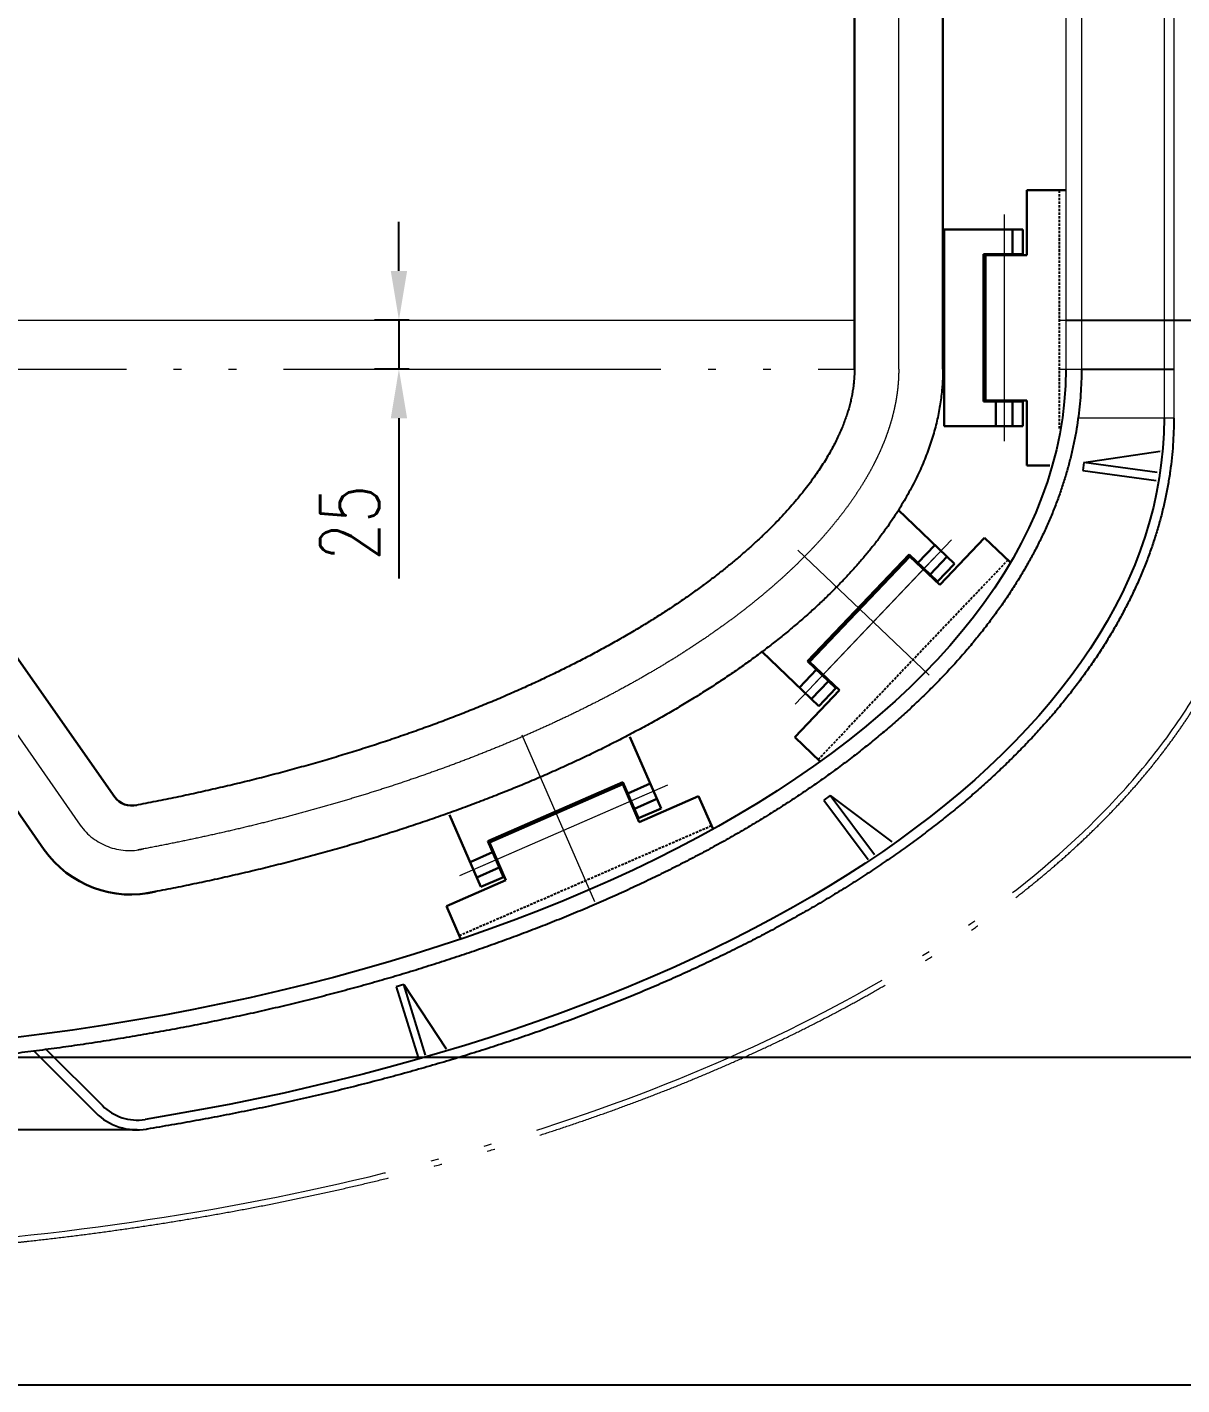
# Model space of a CAD drawing. Extents: x -14451 to -8511, y -379 to 8031.
# Drawn here: x -12610 to -12022, y 3613 to 4303 of the extents above; entities that cross this region are included whole.
import ezdxf

# ---------------------------------------------------------------- set-up
doc = ezdxf.new("R2010")
doc.units = 0
doc.header["$MEASUREMENT"] = 0
for name, pattern in [('ACAD_ISO05W100', [34, 24, -3, 0.5, -3, 0.5, -3]), ('CENTER', [50.8, 31.75, -6.35, 6.35, -6.35]), ('HIDDEN', [0.375, 0.25, -0.125])]:
    doc.linetypes.add(name, pattern=pattern)
doc.layers.get('DEFPOINTS').update_dxf_attribs({"linetype": 'CONTINUOUS'})
doc.layers.add('3轮廓', color=7, linetype='CONTINUOUS')
doc.layers.add('7虚线', color=1, linetype='HIDDEN')
for name, color, linetype, lineweight in [('中心线', 3, 'CENTER', 18), ('双点划线', 6, 'ACAD_ISO05W100', 18), ('细实线', 5, 'CONTINUOUS', 18), ('轮廓线', 7, 'CONTINUOUS', 30)]:
    doc.layers.add(name, color=color, linetype=linetype, lineweight=lineweight)
doc.styles.add('样式 2', font='ROMANS.shx', dxfattribs={"width": 0.75, "bigfont": 'hmhz.shx'})
doc.dimstyles.new('1-4 装配总图', dxfattribs={"dimscale": 4, "dimtxt": 3, "dimasz": 2.5, "dimexe": 1.25, "dimexo": 0, "dimgap": 1, "dimtad": 1, "dimdec": 0, "dimdsep": 46, "dimtxsty": '样式 2', "dimcen": 2.5, "dimclrd": 256, "dimclre": 256, "dimclrt": 256, "dimadec": 0, "dimazin": 0, "dimtfac": 1, "dimtdec": 0, "dimtmove": 0, "dimatfit": 1, "dimfxl": 1, "dimtfill": 1, "dimtfillclr": 256, "dimlwd": -1, "dimarcsym": 0})

# ---------------------------------------------------------------- blocks, each defined once
blk = doc.blocks.new('*D80')
at = {"layer": '3轮廓', "color": 5, "lineweight": -2}
for p, q in [((-12081.19, 5154.43), (-11600.27, 5154.43)), ((-12081.19, 4154.43), (-11600.27, 4154.43))]:
    blk.add_line(p, q, dxfattribs=at)
at = {"layer": '3轮廓', "color": 5}
blk.add_line((-11612.77, 5129.43), (-11612.77, 4179.43), dxfattribs=at)
for points in [[(-11608.61, 5129.43), (-11616.94, 5129.43), (-11612.77, 5154.43)], [(-11616.94, 4179.43), (-11608.61, 4179.43), (-11612.77, 4154.43)]]:
    blk.add_solid(points, dxfattribs=at)
at = {"layer": 'DEFPOINTS', "color": 0}
for p in [(-12081.19, 5154.43), (-12081.19, 4154.43), (-11612.77, 4154.43)]:
    blk.add_point(p, dxfattribs=at)
at = {"layer": '3轮廓', "color": 5, "insert": (-11637.77, 4654.43), "char_height": 30, "attachment_point": 5, "rotation": 90, "style": '样式 2'}
blk.add_mtext('1000', dxfattribs=at)
blk = doc.blocks.new('*D85')
at = {"layer": '3轮廓', "color": 5, "lineweight": -2}
for p, q in [((-12728.9, 6930.73), (-11444.18, 6930.73)), ((-13029.97, 3612.7), (-11444.18, 3612.7))]:
    blk.add_line(p, q, dxfattribs=at)
at = {"layer": '3轮廓', "color": 5}
blk.add_line((-11456.68, 6905.73), (-11456.68, 3637.7), dxfattribs=at)
for points in [[(-11452.51, 6905.73), (-11460.85, 6905.73), (-11456.68, 6930.73)], [(-11460.85, 3637.7), (-11452.51, 3637.7), (-11456.68, 3612.7)]]:
    blk.add_solid(points, dxfattribs=at)
at = {"layer": 'DEFPOINTS', "color": 0}
for p in [(-12728.9, 6930.73), (-13029.97, 3612.7), (-11456.68, 3612.7)]:
    blk.add_point(p, dxfattribs=at)
at = {"layer": '3轮廓', "color": 5, "insert": (-11481.68, 5271.71), "char_height": 30, "attachment_point": 5, "rotation": 90, "style": '样式 2'}
blk.add_mtext('~3450', dxfattribs=at)
blk = doc.blocks.new('*D93')
at = {"layer": '3轮廓', "color": 5, "lineweight": -2}
for p, q in [((-12073.19, 4754.43), (-11725.07, 4754.43)), ((-11978.19, 4154.43), (-11725.07, 4154.43))]:
    blk.add_line(p, q, dxfattribs=at)
at = {"layer": '3轮廓', "color": 5}
blk.add_line((-11737.57, 4729.43), (-11737.57, 4179.43), dxfattribs=at)
for points in [[(-11733.4, 4729.43), (-11741.73, 4729.43), (-11737.57, 4754.43)], [(-11741.73, 4179.43), (-11733.4, 4179.43), (-11737.57, 4154.43)]]:
    blk.add_solid(points, dxfattribs=at)
at = {"layer": 'DEFPOINTS', "color": 0}
for p in [(-12073.19, 4754.43), (-11978.19, 4154.43), (-11737.57, 4154.43)]:
    blk.add_point(p, dxfattribs=at)
at = {"layer": '3轮廓', "color": 5, "insert": (-11762.57, 4454.43), "char_height": 30, "attachment_point": 5, "rotation": 90, "style": '样式 2', "bg_fill": 3, "box_fill_scale": 1.25, "bg_fill_color": 256, "bg_fill_true_color": 13158600, "bg_fill_transparency": 0}
blk.add_mtext('600', dxfattribs=at)
blk = doc.blocks.new('*D96')
at = {"layer": '3轮廓', "color": 5}
for p, q in [((-12420.5, 4179.43), (-12420.5, 4204.43)), ((-12420.5, 4154.43), (-12420.5, 4129.43)), ((-12420.5, 4104.43), (-12420.5, 4023))]:
    blk.add_line(p, q, dxfattribs=at)
at = {"layer": '3轮廓', "color": 5, "lineweight": -2}
for p, q in [((-12415.28, 4154.43), (-12433, 4154.43)), ((-12415.28, 4129.43), (-12433, 4129.43))]:
    blk.add_line(p, q, dxfattribs=at)
at = {"layer": '3轮廓', "color": 5}
for points in [[(-12424.66, 4179.43), (-12416.33, 4179.43), (-12420.5, 4154.43)], [(-12416.33, 4104.43), (-12424.66, 4104.43), (-12420.5, 4129.43)]]:
    blk.add_solid(points, dxfattribs=at)
at = {"layer": 'DEFPOINTS', "color": 0}
for p in [(-12415.28, 4154.43), (-12420.5, 4129.43), (-12415.28, 4129.43)]:
    blk.add_point(p, dxfattribs=at)
at = {"layer": '3轮廓', "color": 5, "insert": (-12445.5, 4051.21), "char_height": 30, "attachment_point": 5, "rotation": 90, "style": '样式 2', "bg_fill": 3, "box_fill_scale": 1.25, "bg_fill_color": 256, "bg_fill_true_color": 13158600, "bg_fill_transparency": 0}
blk.add_mtext('25', dxfattribs=at)
blk = doc.blocks.new('*D97')
at = {"layer": '3轮廓', "color": 5, "lineweight": -2}
for p, q in [((-12026.19, 4154.43), (-11600.27, 4154.43)), ((-12781.19, 3779.43), (-11600.27, 3779.43))]:
    blk.add_line(p, q, dxfattribs=at)
at = {"layer": '3轮廓', "color": 5}
blk.add_line((-11612.77, 3804.43), (-11612.77, 4129.43), dxfattribs=at)
for points in [[(-11608.61, 4129.43), (-11616.94, 4129.43), (-11612.77, 4154.43)], [(-11616.94, 3804.43), (-11608.61, 3804.43), (-11612.77, 3779.43)]]:
    blk.add_solid(points, dxfattribs=at)
at = {"layer": 'DEFPOINTS', "color": 0}
for p in [(-12026.19, 4154.43), (-11612.77, 4154.43), (-12781.19, 3779.43)]:
    blk.add_point(p, dxfattribs=at)
at = {"layer": '3轮廓', "color": 5, "insert": (-11637.77, 3966.93), "char_height": 30, "attachment_point": 5, "rotation": 90, "style": '样式 2', "bg_fill": 3, "box_fill_scale": 1.25, "bg_fill_color": 256, "bg_fill_true_color": 13158600, "bg_fill_transparency": 0}
blk.add_mtext('375', dxfattribs=at)

msp = doc.modelspace()

# ---------------------------------------------------------------- linework, layer by layer
at = {"layer": '3轮廓'}
for p, q in [((-12073.19301, 4129.42805), (-12026.19301, 4129.42805)), ((-12071.93239, 4081.9155), (-12033.14011, 4087.72245)), ((-12071.93239, 4081.9155), (-12072.47116, 4077.95195)), ((-12072.47116, 4077.95195), (-12035.15766, 4072.87992)), ((-12034.6189, 4076.84347), (-12071.93239, 4081.9155)), ((-12201.09132, 3912.49337), (-12204.28998, 3910.09159)), ((-12204.28998, 3910.09159), (-12181.67918, 3879.97889)), ((-12178.48052, 3882.38068), (-12201.09132, 3912.49337)), ((-12201.09132, 3912.49337), (-12169.70098, 3888.973)), ((-12418.05125, 3816.34999), (-12421.87215, 3815.16647)), ((-12421.87215, 3815.16647), (-12410.73032, 3779.1959)), ((-12406.90942, 3780.37942), (-12418.05125, 3816.34999)), ((-12418.05125, 3816.34999), (-12396.42197, 3783.62789)), ((-12606.19301, 3782.47607), (-12574.91886, 3751.20192)), ((-12599.93957, 3783.29369), (-12571.38332, 3754.73745)), ((-12553.70565, 3742.41512), (-12642.01158, 3742.41512))]:
    msp.add_line(p, q, dxfattribs=at)
for radius in [30, 25]:
    msp.add_arc((-12553.70565, 3772.41512), radius, 225, 279.21590163, dxfattribs=at)
at = {"layer": '3轮廓', "extrusion": (0, 0, -1)}
for centre, major_axis, end_param in [((-12781.19301, 4129.4281), (-700, 0), 4.594527131), ((-12781.19301, 4104.4281), (-750, 0), 4.39861033)]:
    msp.add_ellipse(centre, major_axis=major_axis, ratio=0.5, start_param=3.141592654, end_param=end_param, dxfattribs=at)
at = {"layer": '3轮廓'}
for points, knots in [([(-12073.19301, 4129.4281), (-12073.19301, 4127.29862), (-12073.26741, 4123.03761), (-12073.60209, 4116.64996), (-12074.15964, 4110.26767), (-12074.93969, 4103.89353), (-12075.94173, 4097.53017), (-12077.16511, 4091.18018), (-12078.60906, 4084.8461), (-12080.27269, 4078.5304), (-12082.15501, 4072.23549), (-12084.25493, 4065.96367), (-12086.57127, 4059.7172), (-12089.10277, 4053.49824), (-12091.84811, 4047.30887), (-12094.80592, 4041.15109), (-12097.97475, 4035.02684), (-12101.35313, 4028.938), (-12104.93954, 4022.88636), (-12108.73243, 4016.87367), (-12112.7302, 4010.90163), (-12116.93125, 4004.97188), (-12121.33392, 3999.08602), (-12125.93654, 3993.24563), (-12130.73741, 3987.45224), (-12135.7348, 3981.70734), (-12140.92695, 3976.01243), (-12146.31207, 3970.36896), (-12151.88834, 3964.77837), (-12157.65392, 3959.24208), (-12163.60692, 3953.7615), (-12169.74541, 3948.33801), (-12176.06745, 3942.97301), (-12182.57105, 3937.66785), (-12189.25417, 3932.4239), (-12196.11475, 3927.2425), (-12203.15068, 3922.125), (-12210.35981, 3917.07271), (-12217.73994, 3912.08695), (-12225.28883, 3907.16903), (-12233.00423, 3902.32025), (-12240.88379, 3897.54188), (-12248.92516, 3892.83519), (-12257.12592, 3888.20145), (-12265.48363, 3883.64189), (-12273.99579, 3879.15775), (-12282.65985, 3874.75024), (-12291.47324, 3870.42057), (-12300.43332, 3866.16991), (-12309.53744, 3861.99943), (-12318.78286, 3857.91028), (-12328.16685, 3853.9036), (-12337.6866, 3849.9805), (-12347.33929, 3846.14206), (-12357.12202, 3842.38937), (-12367.03189, 3838.72347), (-12377.06595, 3835.1454), (-12387.22119, 3831.65617), (-12397.49459, 3828.25675), (-12407.88309, 3824.94813), (-12418.38358, 3821.73123), (-12428.99292, 3818.60698), (-12439.70796, 3815.57626), (-12450.52547, 3812.63994), (-12461.44223, 3809.79887), (-12472.45498, 3807.05386), (-12483.56042, 3804.4057), (-12494.75522, 3801.85515), (-12506.03603, 3799.40294), (-12517.39948, 3797.0498), (-12528.84215, 3794.79638), (-12540.36062, 3792.64336), (-12551.95144, 3790.59135), (-12563.61113, 3788.64095), (-12575.33619, 3786.79273), (-12587.1231, 3785.04722), (-12598.96833, 3783.40493), (-12610.86832, 3781.86634), (-12622.8195, 3780.4319), (-12634.81827, 3779.10202), (-12646.86105, 3777.8771), (-12658.9442, 3776.75749), (-12671.06409, 3775.74352), (-12683.2171, 3774.83548), (-12692.49375, 3774.2249), (-12697.7184, 3773.91076), (-12698.8806, 3773.84235)], [0, 0, 0, 0, 6.388426086, 12.781921142, 19.185538277, 25.604299004, 32.043177745, 38.50708671, 45.000861268, 51.529245918, 58.096880981, 64.708290114, 71.367868738, 78.079873459, 84.848412544, 91.677437505, 98.570735809, 105.531924727, 112.564446312, 119.671563475, 126.856357123, 134.121724293, 141.470377223, 148.904843291, 156.427465723, 164.040405013, 171.745640952, 179.544975201, 187.440034312, 195.432273149, 203.522978605, 211.713273588, 220.004121191, 228.396329008, 236.89055355, 245.487304711, 254.186950264, 262.989720347, 271.89571192, 280.904893165, 290.017107827, 299.232079461, 308.5494156, 317.968611811, 327.489055658, 337.110030541, 346.830719442, 356.65020854, 366.567490732, 376.581469034, 386.690959875, 396.894696292, 407.191331014, 417.579439458, 428.057522619, 438.624009879, 449.277261728, 460.015572391, 470.837172395, 481.740231046, 492.72285884, 503.783109814, 514.918983822, 526.128428761, 537.409342736, 548.759576177, 560.176933901, 571.659177133, 583.20402548, 594.809158869, 606.472219441, 618.190813414, 629.962512916, 641.78485778, 653.655357314, 665.571492052, 677.530715466, 689.530455669, 701.568117092, 713.641082141, 725.746712838, 737.882352448, 750.045327088, 762.232947326, 774.44250977, 777.935138514, 777.935138514, 777.935138514, 777.935138514]), ([(-12188.69301, 4129.4281), (-12188.69301, 4128.6491), (-12188.72007, 4127.08696), (-12188.84225, 4124.73663), (-12189.04753, 4122.36798), (-12189.33838, 4119.97229), (-12189.71813, 4117.54126), (-12190.19093, 4115.0672), (-12190.76166, 4112.54312), (-12191.43577, 4109.96281), (-12192.21921, 4107.32095), (-12193.11827, 4104.61308), (-12194.13948, 4101.83571), (-12195.28948, 4098.98623), (-12196.57491, 4096.06298), (-12198.00233, 4093.06511), (-12199.57806, 4089.99264), (-12201.3082, 4086.84633), (-12203.1985, 4083.62762), (-12205.25432, 4080.3386), (-12207.48062, 4076.98187), (-12209.88189, 4073.56055), (-12212.46216, 4070.07812), (-12215.225, 4066.53844), (-12218.1735, 4062.94561), (-12221.31029, 4059.30396), (-12224.63755, 4055.61798), (-12228.15701, 4051.89227), (-12231.87001, 4048.1315), (-12235.77746, 4044.34038), (-12239.87992, 4040.52361), (-12244.17761, 4036.68587), (-12248.6704, 4032.8318), (-12253.35787, 4028.96597), (-12258.23932, 4025.09286), (-12263.3138, 4021.21684), (-12268.58009, 4017.34222), (-12274.03679, 4013.47316), (-12279.68229, 4009.6137), (-12285.51477, 4005.7678), (-12291.53228, 4001.93925), (-12297.73268, 3998.13174), (-12304.11373, 3994.34883), (-12310.67303, 3990.59397), (-12317.40807, 3986.87048), (-12324.31624, 3983.18156), (-12331.39483, 3979.53029), (-12338.64103, 3975.91964), (-12346.05197, 3972.35249), (-12353.62467, 3968.83158), (-12361.35611, 3965.35956), (-12369.2432, 3961.93898), (-12377.28278, 3958.57231), (-12385.47164, 3955.26188), (-12393.80652, 3952.00998), (-12402.28411, 3948.81879), (-12410.90106, 3945.69038), (-12419.65397, 3942.62678), (-12428.53942, 3939.62992), (-12437.55393, 3936.70165), (-12446.694, 3933.84375), (-12455.9561, 3931.05793), (-12465.33666, 3928.34581), (-12474.83208, 3925.70897), (-12484.43875, 3923.14891), (-12494.15301, 3920.66707), (-12503.9712, 3918.26481), (-12513.88963, 3915.94345), (-12523.90457, 3913.70424), (-12534.01229, 3911.54837), (-12544.20904, 3909.47698), (-12551.13366, 3908.13958), (-12554.65578, 3907.47714), (-12554.74711, 3907.45997)], [0, 0, 0, 0, 2.336985432, 4.686028315, 7.059162439, 9.468139183, 11.924469512, 14.439268616, 17.023207952, 19.686439803, 22.438546697, 25.288498337, 28.244621894, 31.314583391, 34.505379977, 37.823341914, 41.274143105, 44.86281884, 48.593789436, 52.470888439, 56.497394172, 60.676063477, 65.009166691, 69.498522966, 74.145535265, 78.951224435, 83.916261944, 89.041000949, 94.325505489, 99.769577656, 105.372782697, 111.134472045, 117.053804307, 123.129764304, 129.361180239, 135.746739132, 142.285000626, 148.974409306, 155.813305651, 162.799935748, 169.932459889, 177.20896017, 184.627447183, 192.185865922, 199.882100975, 207.7139811, 215.679283244, 223.775736089, 232.001023173, 240.35278565, 248.828624726, 257.426103825, 266.142750517, 274.976058239, 283.923487844, 292.982469001, 302.150401463, 311.424656235, 320.802576645, 330.281479341, 339.858655229, 349.531370352, 359.296866731, 369.152363172, 379.095056042, 389.122120027, 399.23070887, 409.417956103, 419.680975764, 430.016863112, 440.422695337, 450.895532276, 451.174294227, 451.174294227, 451.174294227, 451.174294227]), ([(-12143.69301, 4129.4281), (-12143.69301, 4128.13039), (-12143.738, 4125.53163), (-12143.94064, 4121.63063), (-12144.27929, 4117.72047), (-12144.75531, 4113.79691), (-12145.37055, 4109.85585), (-12146.1273, 4105.89361), (-12147.02824, 4101.90687), (-12148.07637, 4097.89278), (-12149.27494, 4093.84901), (-12150.62738, 4089.77372), (-12152.13724, 4085.66562), (-12153.8081, 4081.52396), (-12155.6435, 4077.34849), (-12157.64693, 4073.13949), (-12159.82171, 4068.89769), (-12162.17101, 4064.62427), (-12164.69775, 4060.3208), (-12167.40462, 4055.98921), (-12170.29405, 4051.63175), (-12173.36817, 4047.25093), (-12176.62882, 4042.8495), (-12180.07755, 4038.43041), (-12183.71559, 4033.99675), (-12187.54389, 4029.55173), (-12191.56313, 4025.09865), (-12195.77368, 4020.64088), (-12200.17568, 4016.18182), (-12204.76897, 4011.72487), (-12209.55321, 4007.27346), (-12214.52778, 4002.83095), (-12219.69187, 3998.40072), (-12225.04449, 3993.98606), (-12230.58443, 3989.59022), (-12236.31033, 3985.21641), (-12242.22066, 3980.86773), (-12248.31375, 3976.54724), (-12254.58779, 3972.25792), (-12261.04083, 3968.00265), (-12267.67081, 3963.78427), (-12274.47557, 3959.6055), (-12281.45283, 3955.46901), (-12288.60023, 3951.37738), (-12295.91532, 3947.3331), (-12303.39555, 3943.33859), (-12311.03831, 3939.39622), (-12318.84093, 3935.50823), (-12326.80065, 3931.67685), (-12334.91466, 3927.90418), (-12343.18008, 3924.19229), (-12351.594, 3920.54317), (-12360.15342, 3916.95874), (-12368.85533, 3913.44085), (-12377.69665, 3909.99131), (-12386.67426, 3906.61184), (-12395.78501, 3903.30412), (-12405.02568, 3900.06975), (-12414.39306, 3896.91031), (-12423.88385, 3893.82729), (-12433.49476, 3890.82213), (-12443.22244, 3887.89624), (-12453.06353, 3885.05094), (-12463.01461, 3882.28754), (-12473.07227, 3879.60727), (-12483.23303, 3877.01133), (-12493.49343, 3874.50085), (-12503.84995, 3872.07693), (-12514.29905, 3869.74063), (-12524.83718, 3867.49294), (-12535.46077, 3865.33482), (-12543.79212, 3863.72571), (-12548.58095, 3862.83242), (-12549.79709, 3862.60759)], [0, 0, 0, 0, 3.893135341, 7.795595239, 11.71656076, 15.665165321, 19.650298059, 23.68061645, 27.76446643, 31.909847218, 36.124370082, 40.415229115, 44.78917823, 49.252515991, 53.811077271, 58.470231296, 63.234885307, 68.109493053, 73.098067292, 78.204195486, 83.431057934, 88.781447619, 94.257791148, 99.862170237, 105.596343282, 111.461766642, 117.459615328, 123.590802889, 129.856000317, 136.25565388, 142.7900018, 149.459089776, 156.262785332, 163.20079103, 170.272656591, 177.477789974, 184.815467473, 192.284842915, 199.884956, 207.61473989, 215.473028068, 223.458560578, 231.569989672, 239.805884939, 248.164737964, 256.644966566, 265.244918665, 273.962875806, 282.797056393, 291.745618656, 300.806663385, 309.978236455, 319.258331168, 328.644890437, 338.135808824, 347.728934454, 357.422070819, 367.212978486, 377.099376713, 387.078945006, 397.149324592, 407.308119848, 417.552899677, 427.881198835, 438.290519228, 448.77833117, 459.342074613, 469.979160356, 480.686971229, 491.462863256, 502.304166805, 513.208187727, 516.918416966, 516.918416966, 516.918416966, 516.918416966]), ([(-12026.19301, 4104.4281), (-12026.19301, 4102.18806), (-12026.27128, 4097.7057), (-12026.62336, 4090.98596), (-12027.20996, 4084.27122), (-12028.03077, 4077.56411), (-12029.08536, 4070.86707), (-12030.37319, 4064.18259), (-12031.89363, 4057.51309), (-12033.64591, 4050.86092), (-12035.6292, 4044.22843), (-12037.84255, 4037.6179), (-12040.28495, 4031.03153), (-12042.95531, 4024.47151), (-12045.85246, 4017.93995), (-12048.97516, 4011.43891), (-12052.32214, 4004.97042), (-12055.89205, 3998.53645), (-12059.68347, 3992.13892), (-12063.69498, 3985.77971), (-12067.92506, 3979.46068), (-12072.37218, 3973.18364), (-12077.03475, 3966.95037), (-12081.91113, 3960.76262), (-12086.99966, 3954.62213), (-12092.29861, 3948.5306), (-12097.80621, 3942.48971), (-12103.52067, 3936.50113), (-12109.44013, 3930.5665), (-12115.56268, 3924.68745), (-12121.88639, 3918.8656), (-12128.40925, 3913.10253), (-12135.12924, 3907.39984), (-12142.04426, 3901.75909), (-12149.15218, 3896.18183), (-12156.45081, 3890.66962), (-12163.93791, 3885.22396), (-12171.61121, 3879.84638), (-12179.46837, 3874.53838), (-12187.507, 3869.30142), (-12195.72467, 3864.13699), (-12204.11889, 3859.04652), (-12212.68713, 3854.03146), (-12221.42681, 3849.09322), (-12230.33529, 3844.23319), (-12239.4099, 3839.45277), (-12248.64789, 3834.7533), (-12258.0465, 3830.13613), (-12267.6029, 3825.60259), (-12277.31421, 3821.15397), (-12287.17751, 3816.79155), (-12297.18985, 3812.51658), (-12307.3482, 3808.33031), (-12317.64952, 3804.23395), (-12328.09071, 3800.22867), (-12338.66863, 3796.31565), (-12349.3801, 3792.49602), (-12360.22189, 3788.7709), (-12371.19075, 3785.14137), (-12382.28337, 3781.60849), (-12393.49641, 3778.1733), (-12404.8265, 3774.8368), (-12416.27023, 3771.59998), (-12427.82414, 3768.46378), (-12439.48476, 3765.42912), (-12451.24858, 3762.4969), (-12463.11204, 3759.66798), (-12475.07157, 3756.9432), (-12487.12357, 3754.32336), (-12499.2644, 3751.80923), (-12511.49039, 3749.40156), (-12523.79787, 3747.10106), (-12536.1831, 3744.90841), (-12544.5627, 3743.5067), (-12548.81016, 3742.8171), (-12548.901, 3742.80236)], [0, 0, 0, 0, 6.720120135, 13.445898437, 20.18297333, 26.936943971, 33.713351144, 40.517658782, 47.355236297, 54.231341885, 61.151106961, 68.119521833, 75.141422715, 82.221480158, 89.364188917, 96.573859292, 103.854609908, 111.210361914, 118.64483455, 126.161541985, 133.76379138, 141.454682039, 149.237105584, 157.113747028, 165.087086642, 173.159402527, 181.332773773, 189.609084128, 197.990026077, 206.477105254, 215.071645118, 223.774791818, 232.587519202, 241.510633905, 250.544780478, 259.690446529, 268.947967824, 278.317533344, 287.799190262, 297.392848827, 307.09828714, 316.915155818, 326.842982531, 336.88117641, 347.029032324, 357.285735026, 367.650363161, 378.121893151, 388.699202945, 399.381075641, 410.166203, 421.053188824, 432.040552232, 443.126730826, 454.310083752, 465.588894661, 476.961374577, 488.425664675, 499.979838979, 511.621906971, 523.349816134, 535.161454418, 547.05465264, 559.027186828, 571.076780492, 583.201106855, 595.397791022, 607.664412106, 619.998505303, 632.397563934, 644.85904144, 657.380353339, 669.958879159, 682.59196433, 682.868049816, 682.868049816, 682.868049816, 682.868049816])]:
    msp.add_open_spline(points, degree=3, knots=knots, dxfattribs=at)
at = {"layer": '7虚线', "ltscale": 5}
for p, q in [((-12084.56192, 4220.4281), (-12084.56192, 4099.03713)), ((-12110.65581, 4032.24928), (-12207.20506, 3930.86761)), ((-12261.43784, 3897.07077), (-12389.78639, 3841.15432))]:
    msp.add_line(p, q, dxfattribs=at)
at = {"layer": '中心线', "ltscale": 20}
msp.add_line((-12166.19301, 4129.4281), (-12166.19301, 4656.04354), dxfattribs=at)
at = {"layer": '中心线', "ltscale": 10}
for p, q in [((-12112.56192, 4208.11802), (-12112.56192, 4092.73817)), ((-12112.56192, 4195.46273), (-12112.56192, 4105.39346)), ((-12139.38153, 4042.60654), (-12218.9518, 3959.05367)), ((-12148.10909, 4033.44215), (-12210.22424, 3968.21806)), ((-12673.03339, 4027.01368), (-12582.68004, 3897.48577)), ((-12283.88458, 3917.77303), (-12389.66198, 3871.68995)), ((-12295.48664, 3912.71847), (-12378.05993, 3876.74451))]:
    msp.add_line(p, q, dxfattribs=at)
at = {"layer": '中心线', "ltscale": 5}
for p, q in [((-12217.54686, 4037.38089), (-12150.65749, 3973.67983)), ((-12357.94165, 3943.32058), (-12321.04922, 3858.63905))]:
    msp.add_line(p, q, dxfattribs=at)
at = {"layer": '中心线', "ltscale": 10}
msp.add_arc((-12557.6258, 3915.22995), 30.70131, 215.30729251, 283.31339341, dxfattribs=at)
at = {"layer": '中心线', "ltscale": 20}
msp.add_open_spline([(-12166.19301, 4129.4281), (-12166.19301, 4128.38974), (-12166.22904, 4126.30929), (-12166.39144, 4123.18363), (-12166.66341, 4120.04423), (-12167.04684, 4116.8846), (-12167.54434, 4113.69856), (-12168.15912, 4110.48041), (-12168.89495, 4107.22499), (-12169.75607, 4103.9278), (-12170.74707, 4100.58498), (-12171.87282, 4097.1934), (-12173.13836, 4093.75066), (-12174.54879, 4090.25509), (-12176.10921, 4086.70573), (-12177.82463, 4083.1023), (-12179.69989, 4079.44517), (-12181.7396, 4075.7353), (-12183.94812, 4071.97421), (-12186.32947, 4068.1639), (-12188.88734, 4064.30681), (-12191.62503, 4060.40574), (-12194.54549, 4056.46381), (-12197.65127, 4052.48442), (-12200.94454, 4048.47118), (-12204.42709, 4044.42784), (-12208.10034, 4040.35832), (-12211.96535, 4036.26658), (-12216.02284, 4032.15666), (-12220.27322, 4028.03263), (-12224.71657, 4023.89853), (-12229.35269, 4019.75841), (-12234.18114, 4015.61626), (-12239.20118, 4011.47601), (-12244.41188, 4007.34154), (-12249.81206, 4003.21663), (-12255.40038, 3999.10497), (-12261.17527, 3995.0102), (-12267.13504, 3990.93581), (-12273.2778, 3986.88523), (-12279.60154, 3982.86176), (-12286.10413, 3978.86862), (-12292.78328, 3974.90892), (-12299.63663, 3970.98568), (-12306.66169, 3967.10179), (-12313.85589, 3963.26008), (-12321.21657, 3959.46325), (-12328.74098, 3955.71394), (-12336.42631, 3952.01467), (-12344.26966, 3948.36788), (-12352.2681, 3944.77592), (-12360.4186, 3941.24108), (-12368.7181, 3937.76552), (-12377.16349, 3934.35137), (-12385.75158, 3931.00065), (-12394.47919, 3927.71531), (-12403.34303, 3924.49725), (-12412.33983, 3921.34827), (-12421.46624, 3918.27012), (-12430.71889, 3915.26447), (-12440.09438, 3912.33294), (-12449.58927, 3909.47708), (-12459.20009, 3906.69838), (-12468.92335, 3903.99826), (-12478.75551, 3901.37809), (-12488.69302, 3898.8392), (-12498.73232, 3896.38283), (-12508.86979, 3894.01019), (-12519.10181, 3891.72243), (-12529.42474, 3889.52066), (-12539.83491, 3887.4059), (-12547.85285, 3885.85733), (-12552.39908, 3885.00835), (-12553.4433, 3884.81487)], degree=3, knots=[0, 0, 0, 0, 3.115060386, 6.240811777, 9.3878616, 12.566652251, 15.787383785, 19.059942532, 22.393837189, 25.798143508, 29.281458386, 32.851863721, 36.516900057, 40.283549684, 44.158228616, 48.146786597, 52.254514197, 56.486155937, 60.845928353, 65.337541951, 69.964226041, 74.728755536, 79.633478907, 84.680346589, 89.87093926, 95.206495525, 100.687938622, 106.315901905, 112.090752889, 118.012615753, 124.081392234, 130.296780896, 136.658294805, 143.165277652, 149.8169184, 156.612264538, 163.550234035, 170.629626095, 177.849130811, 185.207337804, 192.702743963, 200.333760359, 208.098718412, 215.995875415, 224.023419454, 232.179473818, 240.462100939, 248.869305932, 257.399039768, 266.049202138, 274.81764404, 283.702170124, 292.700540827, 301.810474322, 311.029648319, 320.355701712, 329.786236126, 339.318817345, 348.950976664, 358.680212158, 368.503989895, 378.419745085, 388.424883189, 398.516780988, 408.69278762, 418.950225583, 429.286391726, 439.698558214, 450.183973481, 460.739863168, 471.363431056, 482.051859986, 485.237830214, 485.237830214, 485.237830214, 485.237830214], dxfattribs=at)
at = {"layer": '双点划线', "color": 6, "linetype": 'ACAD_ISO05W100', "ltscale": 8}
for p, q in [((-12751.19301, 4129.4281), (-12188.69301, 4129.4281)), ((-12143.69301, 4129.4281), (-12143.06192, 4129.4281)), ((-12084.56192, 4129.4281), (-12073.19301, 4129.4281)), ((-12026.19301, 4104.4281), (-12074.90292, 4104.4281))]:
    msp.add_line(p, q, dxfattribs=at)
msp.add_ellipse((-12781.19301, 4079.4281), major_axis=(800, 0), ratio=0.5, start_param=4.919822646, end_param=6.283185307, dxfattribs=at)
msp.add_open_spline([(-12614.79206, 3685.15979), (-12612.74566, 3685.37694), (-12606.17632, 3686.08749), (-12595.10529, 3687.35801), (-12581.60167, 3689.03155), (-12568.15789, 3690.82204), (-12554.778, 3692.72896), (-12541.46601, 3694.75174), (-12528.2259, 3696.88977), (-12515.06165, 3699.14242), (-12501.97719, 3701.50903), (-12488.97645, 3703.98888), (-12476.06333, 3706.58126), (-12463.24169, 3709.28538), (-12450.51538, 3712.10045), (-12437.8882, 3715.02564), (-12425.36394, 3718.06008), (-12412.94635, 3721.20286), (-12400.63915, 3724.45307), (-12388.44602, 3727.80974), (-12376.3706, 3731.27189), (-12364.41653, 3734.83848), (-12352.58736, 3738.50847), (-12340.88665, 3742.28078), (-12329.31789, 3746.1543), (-12317.88455, 3750.12788), (-12306.59003, 3754.20036), (-12295.43773, 3758.37054), (-12284.43098, 3762.6372), (-12273.57306, 3766.99908), (-12262.86722, 3771.45492), (-12252.31667, 3776.00341), (-12241.92456, 3780.64321), (-12231.69399, 3785.37298), (-12221.62802, 3790.19133), (-12211.72966, 3795.09687), (-12202.00188, 3800.08816), (-12192.44757, 3805.16376), (-12183.0696, 3810.32219), (-12173.87078, 3815.56197), (-12164.85385, 3820.88158), (-12156.02152, 3826.27949), (-12147.37643, 3831.75413), (-12138.92119, 3837.30394), (-12130.65831, 3842.92732), (-12122.5903, 3848.62266), (-12114.71957, 3854.38833), (-12107.04851, 3860.22269), (-12099.57942, 3866.12406), (-12092.31458, 3872.09077), (-12085.25619, 3878.12113), (-12078.4064, 3884.2134), (-12071.76731, 3890.36588), (-12065.34095, 3896.5768), (-12059.12932, 3902.84441), (-12053.13434, 3909.16693), (-12047.35789, 3915.54256), (-12041.80179, 3921.9695), (-12036.4678, 3928.44589), (-12031.35764, 3934.96991), (-12026.47295, 3941.53967), (-12021.81535, 3948.1533), (-12017.38638, 3954.80886), (-12013.18753, 3961.50443), (-12009.22023, 3968.23804), (-12005.48586, 3975.0077), (-12001.98573, 3981.8114), (-11998.72109, 3988.64708), (-11995.69315, 3995.51266), (-11992.90302, 4002.40602), (-11990.35176, 4009.32502), (-11988.04035, 4016.26747), (-11985.9697, 4023.23115), (-11984.14063, 4030.21381), (-11982.55389, 4037.21316), (-11981.21013, 4044.22687), (-11980.10991, 4051.25262), (-11979.2537, 4058.28801), (-11978.64185, 4065.33068), (-11978.27464, 4072.37811), (-11978.19301, 4077.07892), (-11978.19301, 4079.4281)], degree=3, knots=[1140.251661783, 1140.251661783, 1140.251661783, 1140.251661783, 1146.425295752, 1160.074536608, 1173.682273038, 1187.245545265, 1200.761418334, 1214.226983924, 1227.639362174, 1240.995703526, 1254.293190605, 1267.529040113, 1280.70050476, 1293.804875216, 1306.839482107, 1319.801698038, 1332.688939659, 1345.498669767, 1358.228399457, 1370.875690316, 1383.438156674, 1395.913467897, 1408.299350751, 1420.593591818, 1432.794039983, 1444.898608989, 1456.905280061, 1468.812104625, 1480.617207089, 1492.318787731, 1503.915125673, 1515.404581952, 1526.785602707, 1538.056722458, 1549.216567519, 1560.263859522, 1571.197419065, 1582.016169501, 1592.71914085, 1603.305473863, 1613.774424221, 1624.125366884, 1634.357800582, 1644.471352464, 1654.46578288, 1664.340990319, 1674.097016473, 1683.734051438, 1693.252439028, 1702.65268219, 1711.935448505, 1721.101575743, 1730.152077442, 1739.088148486, 1747.911170622, 1756.622717875, 1765.224561807, 1773.718676534, 1782.107243451, 1790.392655555, 1798.577521288, 1806.664667794, 1814.65714348, 1822.558219759, 1830.371391862, 1838.100378602, 1845.749120947, 1853.321779304, 1860.822729391, 1868.256556611, 1875.628048823, 1882.942187478, 1890.204137056, 1897.419232817, 1904.592966881, 1911.730972697, 1918.839008006, 1925.922936425, 1932.98870782, 1940.042337664, 1947.089885617, 1947.089885617, 1947.089885617, 1947.089885617], dxfattribs=at)
at = {"layer": '细实线', "color": 0}
for p, q in [((-12081.19301, 5179.4281), (-12081.19301, 4129.4281)), ((-12073.19301, 5179.4281), (-12073.19301, 4129.4281)), ((-12751.19301, 4154.4281), (-12188.69301, 4154.4281)), ((-12143.69301, 4154.4281), (-12143.06192, 4154.4281))]:
    msp.add_line(p, q, dxfattribs=at)
at = {"layer": '轮廓线'}
for p, q in [((-12188.69301, 4129.4281), (-12188.69301, 4623.77509)), ((-12143.69301, 4129.4281), (-12143.69301, 4623.77509)), ((-12101.06192, 4220.4281), (-12101.06192, 4187.4281)), ((-12101.06192, 4220.4281), (-12081.19301, 4220.4281)), ((-12143.06192, 4200.4281), (-12143.06192, 4100.4281)), ((-12143.06192, 4200.4281), (-12103.06192, 4200.4281)), ((-12108.31192, 4200.4281), (-12108.31192, 4187.9281)), ((-12103.06192, 4200.4281), (-12103.06192, 4187.9281)), ((-12123.06192, 4187.9281), (-12123.06192, 4112.9281)), ((-12103.06192, 4187.9281), (-12123.06192, 4187.9281)), ((-12122.06192, 4187.4281), (-12122.06192, 4113.4281)), ((-12122.06192, 4187.4281), (-12101.06192, 4187.4281)), ((-12103.06192, 4112.9281), (-12123.06192, 4112.9281)), ((-12122.06192, 4113.4281), (-12101.06192, 4113.4281)), ((-12116.81192, 4100.4281), (-12116.81192, 4112.9281)), ((-12108.31192, 4100.4281), (-12108.31192, 4112.9281)), ((-12103.06192, 4100.4281), (-12103.06192, 4112.9281)), ((-12101.06192, 4113.4281), (-12101.06192, 4080.4281)), ((-12143.06192, 4100.4281), (-12103.06192, 4100.4281)), ((-12101.06192, 4080.4281), (-12089.25045, 4080.4281)), ((-12166.49475, 4057.80822), (-12137.80532, 4030.48629)), ((-12122.56426, 4043.59011), (-12145.32229, 4019.693)), ((-12122.56426, 4043.59011), (-12109.54607, 4031.19243)), ((-12654.86766, 4039.80054), (-12565.14831, 3911.76687)), ((-12160.90888, 4035.2271), (-12212.63169, 3980.9155)), ((-12160.52954, 4034.17539), (-12211.56272, 3980.58794)), ((-12146.42579, 4021.43435), (-12160.90888, 4035.2271)), ((-12160.52954, 4034.17539), (-12145.32229, 4019.693)), ((-12147.76244, 4039.9688), (-12156.38291, 4030.91687)), ((-12141.60713, 4034.10688), (-12150.2276, 4025.05495)), ((-12137.80532, 4030.48629), (-12146.42579, 4021.43435)), ((-12691.02875, 4013.93653), (-12600.9771, 3884.95429)), ((-12235.73526, 3985.65631), (-12206.76907, 3958.07081)), ((-12198.1486, 3967.12275), (-12212.63169, 3980.9155)), ((-12211.56272, 3980.58794), (-12196.35547, 3966.10555)), ((-12216.7262, 3967.55333), (-12208.10573, 3976.60526)), ((-12196.35547, 3966.10555), (-12219.11351, 3942.20844)), ((-12210.57088, 3961.69141), (-12201.95041, 3970.74334)), ((-12206.76907, 3958.07081), (-12198.1486, 3967.12275)), ((-12302.96367, 3942.31292), (-12287.14018, 3905.99228)), ((-12219.11351, 3942.20844), (-12206.08115, 3929.79727)), ((-12306.58794, 3919.33525), (-12375.34609, 3889.38001)), ((-12306.64692, 3918.21877), (-12374.4883, 3888.66294)), ((-12306.64692, 3918.21877), (-12298.25946, 3898.96649)), ((-12298.59988, 3900.99974), (-12306.58794, 3919.33525)), ((-12292.63198, 3918.59794), (-12304.09167, 3913.6054)), ((-12289.23705, 3910.80535), (-12300.69674, 3905.81281)), ((-12268.00587, 3912.14679), (-12298.25946, 3898.96649)), ((-12268.00587, 3912.14679), (-12260.82576, 3895.66585)), ((-12287.14018, 3905.99228), (-12298.59988, 3900.99974)), ((-12394.79385, 3902.72298), (-12378.81772, 3866.05196)), ((-12367.35803, 3871.0445), (-12375.34609, 3889.38001)), ((-12384.30951, 3878.65762), (-12372.84982, 3883.65016)), ((-12374.4883, 3888.66294), (-12366.10083, 3869.41065)), ((-12380.91459, 3870.86503), (-12369.4549, 3875.85757)), ((-12366.10083, 3869.41065), (-12396.35442, 3856.23035)), ((-12378.81772, 3866.05196), (-12367.35803, 3871.0445)), ((-12396.35442, 3856.23035), (-12389.1665, 3839.73146))]:
    msp.add_line(p, q, dxfattribs=at)
for centre, radius, start, end in [((-12556.35493, 3918.29003), 10.94876, 216.56898949, 282.88881881), ((-12556.92392, 3916.06662), 53.93199, 215.23145041, 283.63813753)]:
    msp.add_arc(centre, radius, start, end, dxfattribs=at)

# ---------------------------------------------------------------- dimensions: what is measured, and where the dimension line sits
at = {"layer": '3轮廓'}
dim = msp.add_linear_dim(base=(-11456.68129, 3612.69542), p1=(-12728.89993, 6930.72846), p2=(-13029.96812, 3612.69542), angle=90, text='~3450', dimstyle='1-4 装配总图', override={"dimscale": 10, "dimclrd": 5, "dimclre": 5, "dimclrt": 5, "dimtfill": 0}, dxfattribs=at)
dim.commit()
dim.dimension.update_dxf_attribs({"geometry": '*D85', "text_midpoint": (-11481.68129, 5271.71194)})
dim = msp.add_linear_dim(base=(-11612.77442, 4154.4281), p1=(-12081.19301, 5154.4281), p2=(-12081.19301, 4154.4281), angle=90, dimstyle='1-4 装配总图', override={"dimscale": 10, "dimtxsty": '样式 2', "dimclrd": 5, "dimclre": 5, "dimclrt": 5, "dimtfill": 0}, dxfattribs=at)
dim.commit()
dim.dimension.update_dxf_attribs({"geometry": '*D80', "text_midpoint": (-11612.77442, 4654.4281), "dimtype": 160})

# ---------------------------------------------------------------- next in the draw order: dimensions: what is measured, and where the dimension line sits
for base, p1, p2, picture, middle in [((-11737.56732, 4154.4281), (-12073.19301, 4754.4281), (-11978.19301, 4154.4281), '*D93', (-11762.56732, 4454.4281)), ((-12420.49543, 4129.4281), (-12415.28468, 4154.4281), (-12415.28468, 4129.4281), '*D96', (-12445.49543, 4051.21381))]:
    dim = msp.add_linear_dim(base=base, p1=p1, p2=p2, angle=90, dimstyle='1-4 装配总图', override={"dimscale": 10, "dimclrd": 5, "dimclre": 5, "dimclrt": 5}, dxfattribs=at)
    dim.commit()
    dim.dimension.update_dxf_attribs({"geometry": picture, "text_midpoint": middle})

# ---------------------------------------------------------------- next in the draw order: linework, layer by layer
at = {"layer": '细实线', "color": 0}
for p, q in [((-12031.19301, 4670.37204), (-12031.19301, 4104.4281)), ((-12026.19301, 4647.36758), (-12026.19301, 4104.4281)), ((-12084.56192, 4154.4281), (-12073.19301, 4154.4281))]:
    msp.add_line(p, q, dxfattribs=at)

# ---------------------------------------------------------------- next in the draw order: dimensions: what is measured, and where the dimension line sits
at = {"layer": '3轮廓'}
dim = msp.add_linear_dim(base=(-11612.77442, 4154.4281), p1=(-12781.19301, 3779.4281), p2=(-12026.19301, 4154.4281), angle=90, dimstyle='1-4 装配总图', override={"dimscale": 10, "dimclrd": 5, "dimclre": 5, "dimclrt": 5}, dxfattribs=at)
dim.commit()
dim.dimension.update_dxf_attribs({"geometry": '*D97', "text_midpoint": (-11637.77442, 3966.9281)})

doc.saveas('drawing.dxf')
